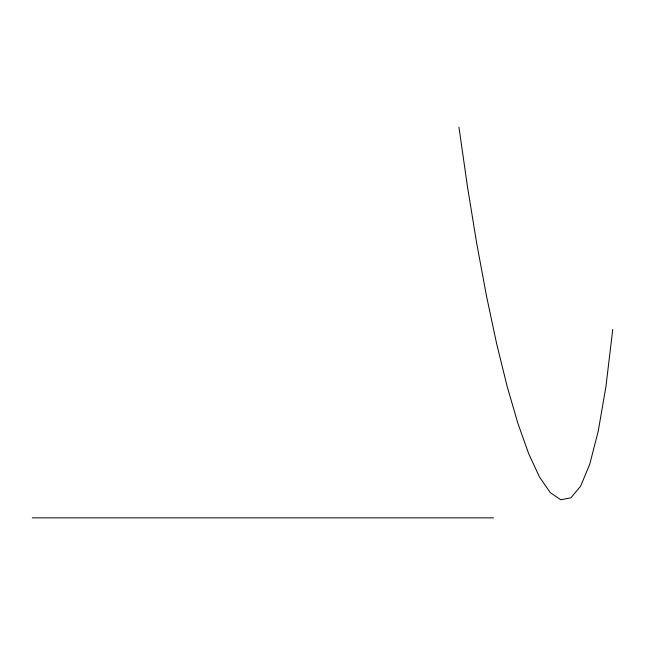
<?xml version="1.0" encoding="UTF-8"?>
<svg xmlns="http://www.w3.org/2000/svg" width="645" height="645" viewBox="0 0 645 645"><rect width="100%" height="100%" fill="white"/><g stroke="black" fill="none" stroke-linecap="round" stroke-linejoin="round"><path stroke-width="0.97" d="M612.75 329.369L605.945 386.411L598.246 431.126L589.764 464.174L580.613 486.185L570.898 497.827L560.731 499.746L550.233 492.595L539.51 477.018L528.666 453.661L517.83 423.185L507.091 386.234L496.577 343.463L486.394 295.515L476.655 243.052L467.472 186.711L458.95 127.146M32.25 517.854L493.506 517.854"/></g></svg>
